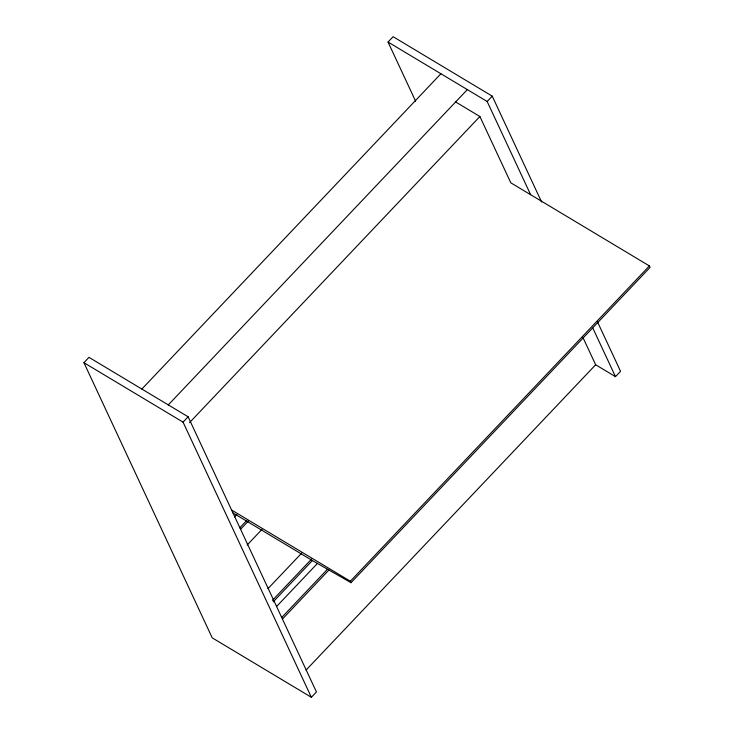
<?xml version="1.0" encoding="UTF-8"?>
<svg xmlns="http://www.w3.org/2000/svg" width="734" height="734" viewBox="0 0 734 734"><rect width="100%" height="100%" fill="white"/><g stroke="black" fill="none" stroke-linecap="round" stroke-linejoin="round"><path stroke-width="1.1" d="M83.924 362.688L88.988 357.348L188.124 416.793L316.437 691.96L311.363 697.3L212.227 637.846L83.924 362.688L183.06 422.142L311.363 697.3M415.637 101.228L388.038 42.04L393.103 36.7L492.239 96.154L541.628 202.061M141.864 389.048L440.905 73.749M168.297 404.902L467.347 89.603M183.06 422.142L188.124 416.793M530.636 194.703L487.165 101.494L492.239 96.154M189.519 422.656L479.889 116.504L455.41 101.824M234.55 516.929L236.898 514.451M239.77 527.829L246.817 520.397M240.486 529.37L248.321 521.112M247.138 545.041L262.02 529.352M267.993 588.64L301.674 553.133M272.424 600.366L311.583 559.079M273.149 601.917L312.308 560.629M276.479 606.623L317.51 563.363M281.663 617.56L327.428 569.309M282.388 619.111L328.942 570.024M649.397 265.928L650.076 267.387L351.036 582.686L350.347 581.227L649.397 265.928L510.809 182.812L479.889 116.504M306.078 670.087L595.65 364.761L582.658 336.906M595.65 364.761L615.477 376.652L620.551 371.312L597.311 321.474M351.036 582.686L312.372 560.556L232.953 512.928M388.038 42.04L487.165 101.494M231.586 510.002L350.347 581.227M592.861 328.162L615.477 376.652"/></g></svg>
